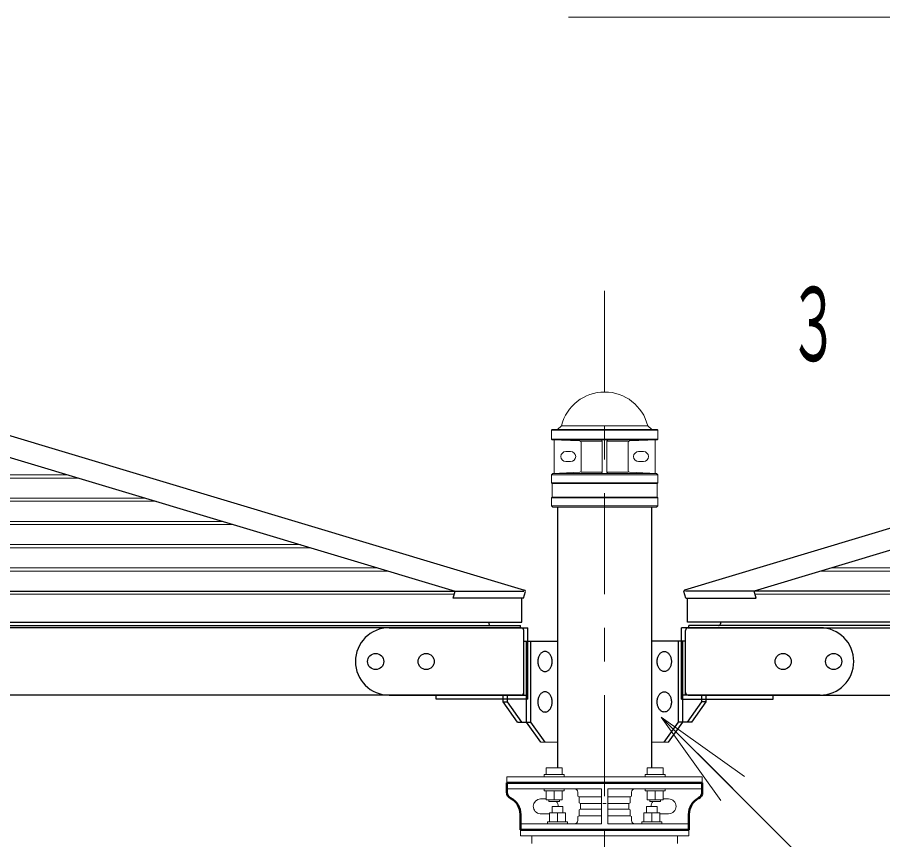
# Model space of a CAD drawing. Units: millimetres on the paper. Extents: x -365 to 10, y -38 to 257.
# Drawn here: x -277.13 to -251.43, y 110.19 to 134.6 of the extents above; entities that cross this region are included whole.
import ezdxf
from ezdxf.enums import TextEntityAlignment as Align

# ---------------------------------------------------------------- set-up
doc = ezdxf.new("R2010")
doc.units = ezdxf.units.MM
doc.linetypes.add('USER2', pattern=[6, 3, -1, 1, -1])
doc.layers.add('LY_1', color=7, linetype='Continuous', lineweight=13)
doc.styles.add('ＭＳ ゴシック', font='')
doc.styles.get('ＭＳ ゴシック').set_extended_font_data('MS Gothic')

msp = doc.modelspace()

# ---------------------------------------------------------------- linework, layer by layer
at = {"layer": 'LY_1', "linetype": 'USER2'}
msp.add_line((-259.691, 63.48), (-259.691, 126.704), dxfattribs=at)
at = {"layer": 'LY_1', "color": 131, "lineweight": 25}
for p, q in [((-291.585, 125.806), (-264.13, 117.569)), ((-289.42, 125.806), (-262.067, 117.6)), ((-229.962, 125.806), (-257.315, 117.6)), ((-227.796, 125.806), (-255.252, 117.569)), ((-264.192, 117.361), (-264.13, 117.569)), ((-262.105, 117.361), (-262.045, 117.56)), ((-257.276, 117.361), (-257.336, 117.56)), ((-255.189, 117.361), (-255.252, 117.569)), ((-262.105, 117.361), (-264.192, 117.361)), ((-257.276, 117.361), (-255.189, 117.361)), ((-292.091, 116.544), (-262.191, 116.544)), ((-262.171, 116.48), (-292.091, 116.48)), ((-263.127, 116.649), (-263.127, 116.6)), ((-262.271, 116.48), (-263.111, 116.48)), ((-263.071, 116.48), (-262.191, 116.48)), ((-262.191, 116.48), (-262.191, 116.544)), ((-257.211, 116.48), (-227.291, 116.48)), ((-227.291, 116.544), (-257.191, 116.544)), ((-257.191, 116.48), (-257.191, 116.544)), ((-256.311, 116.48), (-257.191, 116.48)), ((-257.111, 116.48), (-256.271, 116.48)), ((-256.255, 116.649), (-256.255, 116.6)), ((-262.091, 114.56), (-262.091, 116.4)), ((-257.291, 114.56), (-257.291, 116.4)), ((-262.091, 114.48), (-262.091, 116.08)), ((-257.291, 114.48), (-257.291, 116.08)), ((-262.171, 114.48), (-292.091, 114.48)), ((-262.706, 114.48), (-262.091, 114.48)), ((-256.676, 114.48), (-257.291, 114.48)), ((-257.211, 114.48), (-227.291, 114.48))]:
    msp.add_line(p, q, dxfattribs=at)
at = {"layer": 'LY_1'}
for p, q in [((-261.271, 122.342), (-261.251, 122.362)), ((-261.271, 122.342), (-261.271, 122.082)), ((-261.271, 122.342), (-258.111, 122.342)), ((-261.251, 122.362), (-258.131, 122.362)), ((-261.089, 122.362), (-260.971, 122.48)), ((-260.971, 122.48), (-258.411, 122.48)), ((-258.293, 122.362), (-258.411, 122.48)), ((-258.131, 122.362), (-258.111, 122.342)), ((-258.111, 122.342), (-258.111, 122.082)), ((-261.271, 122.082), (-258.111, 122.082)), ((-261.271, 122.082), (-261.251, 122.062)), ((-258.131, 122.062), (-258.111, 122.082)), ((-261.251, 122.062), (-260.429, 122.026)), ((-261.251, 122.062), (-258.131, 122.062)), ((-261.191, 122.058), (-261.191, 121.066)), ((-260.391, 122.024), (-259.761, 122.024)), ((-260.391, 121.986), (-260.391, 121.137)), ((-259.761, 122.022), (-259.761, 121.102)), ((-258.991, 122.024), (-259.621, 122.024)), ((-259.621, 122.022), (-259.621, 121.102)), ((-258.991, 121.986), (-258.991, 121.137)), ((-258.131, 122.062), (-258.953, 122.026)), ((-258.191, 122.058), (-258.191, 121.066)), ((-260.841, 121.712), (-260.701, 121.712)), ((-258.541, 121.712), (-258.681, 121.712)), ((-260.841, 121.412), (-260.701, 121.412)), ((-258.541, 121.412), (-258.681, 121.412)), ((-261.231, 121.062), (-261.271, 121.022)), ((-261.231, 121.062), (-260.429, 121.097)), ((-261.231, 121.062), (-258.151, 121.062)), ((-260.391, 121.098), (-259.761, 121.098)), ((-258.991, 121.098), (-259.621, 121.098)), ((-258.151, 121.062), (-258.953, 121.097)), ((-258.151, 121.062), (-258.111, 121.022)), ((-261.271, 121.022), (-258.111, 121.022)), ((-261.271, 121.022), (-261.271, 120.782)), ((-261.271, 120.782), (-258.111, 120.782)), ((-261.271, 120.782), (-261.251, 120.762)), ((-258.111, 120.782), (-258.131, 120.762)), ((-258.111, 121.022), (-258.111, 120.782)), ((-261.251, 120.762), (-258.131, 120.762)), ((-261.251, 120.762), (-261.251, 120.362)), ((-258.131, 120.762), (-258.131, 120.362)), ((-261.251, 120.362), (-261.271, 120.342)), ((-261.271, 120.342), (-258.111, 120.342)), ((-261.271, 120.342), (-261.271, 120.102)), ((-261.251, 120.362), (-258.131, 120.362)), ((-258.131, 120.362), (-258.111, 120.342)), ((-258.111, 120.342), (-258.111, 120.102)), ((-261.271, 120.102), (-258.111, 120.102)), ((-261.271, 120.102), (-261.231, 120.062)), ((-261.231, 120.062), (-258.151, 120.062)), ((-258.111, 120.102), (-258.151, 120.062)), ((-256.242, 111.354), (-258.009, 113.829)), ((-258.009, 113.829), (-255.534, 112.061)), ((-258.009, 113.829), (-255.888, 111.708)), ((-261.588, 113.08), (-261.089, 113.08)), ((-257.793, 113.08), (-258.293, 113.08)), ((-261.431, 112.324), (-261.431, 112.124)), ((-260.951, 112.324), (-261.431, 112.324)), ((-260.951, 112.324), (-260.951, 112.124)), ((-257.951, 112.324), (-258.431, 112.324)), ((-258.431, 112.324), (-258.431, 112.124)), ((-257.951, 112.324), (-257.951, 112.124)), ((-262.591, 112.06), (-262.591, 111.88)), ((-256.791, 112.06), (-262.591, 112.06)), ((-260.891, 112.124), (-261.491, 112.124)), ((-261.491, 112.124), (-261.491, 112.06)), ((-260.891, 112.124), (-260.891, 112.06)), ((-257.891, 112.124), (-258.491, 112.124)), ((-258.491, 112.124), (-258.491, 112.06)), ((-257.891, 112.124), (-257.891, 112.06)), ((-256.791, 112.06), (-256.791, 111.88)), ((-262.591, 111.7), (-259.781, 111.7)), ((-261.491, 111.636), (-261.491, 111.7)), ((-261.491, 111.636), (-260.891, 111.636)), ((-261.431, 111.376), (-261.431, 111.636)), ((-261.191, 111.376), (-261.191, 111.636)), ((-260.951, 111.376), (-260.951, 111.636)), ((-260.891, 111.636), (-260.891, 111.7)), ((-260.491, 111.6), (-260.491, 111.48)), ((-259.781, 111.7), (-259.781, 110.66)), ((-259.601, 111.7), (-259.601, 110.66)), ((-256.791, 111.7), (-259.601, 111.7)), ((-258.891, 111.6), (-258.891, 111.48)), ((-258.491, 111.636), (-258.491, 111.7)), ((-257.891, 111.636), (-258.491, 111.636)), ((-258.431, 111.376), (-258.431, 111.636)), ((-258.191, 111.376), (-258.191, 111.636)), ((-257.951, 111.376), (-257.951, 111.636)), ((-257.891, 111.636), (-257.891, 111.7)), ((-261.591, 111.4), (-261.431, 111.4)), ((-261.431, 111.376), (-260.951, 111.376)), ((-261.351, 111.324), (-261.351, 111.376)), ((-261.351, 111.324), (-261.031, 111.324)), ((-261.031, 111.324), (-261.031, 111.376)), ((-260.451, 111.46), (-260.491, 111.48)), ((-259.781, 111.46), (-260.451, 111.46)), ((-260.451, 111.46), (-260.451, 111.28)), ((-260.411, 111.26), (-260.451, 111.28)), ((-259.601, 111.46), (-258.931, 111.46)), ((-258.971, 111.26), (-258.931, 111.28)), ((-258.931, 111.46), (-258.891, 111.48)), ((-258.931, 111.46), (-258.931, 111.28)), ((-257.951, 111.376), (-258.431, 111.376)), ((-258.351, 111.324), (-258.351, 111.376)), ((-258.031, 111.324), (-258.351, 111.324)), ((-258.031, 111.324), (-258.031, 111.376)), ((-257.791, 111.4), (-257.951, 111.4)), ((-260.931, 111.18), (-261.251, 111.18)), ((-261.251, 111.18), (-261.251, 110.984)), ((-260.931, 111.18), (-260.931, 110.984)), ((-260.451, 111.08), (-260.411, 111.1)), ((-260.451, 111.08), (-260.451, 110.9)), ((-259.781, 111.26), (-260.411, 111.26)), ((-260.411, 111.26), (-260.411, 111.1)), ((-259.781, 111.1), (-260.411, 111.1)), ((-259.641, 111.26), (-259.741, 111.26)), ((-259.601, 111.26), (-258.971, 111.26)), ((-259.601, 111.1), (-258.971, 111.1)), ((-258.971, 111.26), (-258.971, 111.1)), ((-258.931, 111.08), (-258.971, 111.1)), ((-258.931, 111.08), (-258.931, 110.9)), ((-258.451, 111.18), (-258.451, 110.984)), ((-258.131, 111.18), (-258.451, 111.18)), ((-258.131, 111.18), (-258.131, 110.984)), ((-261.591, 110.96), (-261.331, 110.96)), ((-261.331, 110.984), (-260.851, 110.984)), ((-261.331, 110.984), (-261.331, 110.724)), ((-261.091, 110.984), (-261.091, 110.724)), ((-260.851, 110.984), (-260.851, 110.724)), ((-260.491, 110.88), (-260.451, 110.9)), ((-260.491, 110.88), (-260.491, 110.76)), ((-259.781, 110.9), (-260.451, 110.9)), ((-259.601, 110.9), (-258.931, 110.9)), ((-258.891, 110.88), (-258.931, 110.9)), ((-258.891, 110.88), (-258.891, 110.76)), ((-258.051, 110.984), (-258.531, 110.984)), ((-258.531, 110.984), (-258.531, 110.724)), ((-258.291, 110.984), (-258.291, 110.724)), ((-258.051, 110.984), (-258.051, 110.724)), ((-257.791, 110.96), (-258.051, 110.96)), ((-262.191, 110.66), (-259.781, 110.66)), ((-261.391, 110.724), (-260.791, 110.724)), ((-261.391, 110.724), (-261.391, 110.66)), ((-260.791, 110.724), (-260.791, 110.66)), ((-257.191, 110.66), (-259.601, 110.66)), ((-258.591, 110.724), (-258.591, 110.66)), ((-258.591, 110.724), (-257.991, 110.724)), ((-257.991, 110.724), (-257.991, 110.66)), ((-262.191, 110.48), (-262.191, 110.3)), ((-262.191, 110.48), (-257.191, 110.48)), ((-262.191, 110.3), (-257.191, 110.3)), ((-261.854, 110.3), (-261.854, 110.08)), ((-257.528, 110.3), (-257.528, 110.08)), ((-257.191, 110.48), (-257.191, 110.3))]:
    msp.add_line(p, q, dxfattribs=at)
at = {"layer": 'LY_1', "color": 12}
for p, q in [((-275.624, 121.018), (-292.091, 121.018)), ((-275.309, 120.923), (-292.091, 120.923)), ((-273.325, 120.328), (-292.091, 120.328)), ((-273.011, 120.234), (-292.091, 120.234)), ((-271.026, 119.638), (-292.091, 119.638)), ((-270.712, 119.544), (-292.091, 119.544)), ((-268.727, 118.949), (-292.091, 118.949)), ((-268.413, 118.854), (-292.091, 118.854)), ((-266.429, 118.259), (-292.091, 118.259)), ((-252.953, 118.259), (-227.291, 118.259)), ((-266.114, 118.165), (-292.091, 118.165)), ((-253.267, 118.165), (-227.291, 118.165))]:
    msp.add_line(p, q, dxfattribs=at)
at = {"layer": 'LY_1', "lineweight": 25}
for p, q in [((-261.089, 120.062), (-261.089, 112.324)), ((-258.293, 112.324), (-258.293, 120.062)), ((-262.151, 116.649), (-262.151, 117.361)), ((-257.231, 116.649), (-257.231, 117.361)), ((-292.091, 116.649), (-262.151, 116.649)), ((-227.291, 116.649), (-257.231, 116.649)), ((-262.013, 113.68), (-262.013, 116.08)), ((-261.886, 113.68), (-261.886, 116.08)), ((-257.496, 113.68), (-257.496, 116.08)), ((-257.369, 113.68), (-257.369, 116.08)), ((-262.706, 114.28), (-262.706, 114.48)), ((-262.579, 114.28), (-262.579, 114.48)), ((-256.803, 114.28), (-256.803, 114.48)), ((-256.676, 114.28), (-256.676, 114.48)), ((-262.706, 114.28), (-262.579, 114.28)), ((-262.281, 113.68), (-262.706, 114.28)), ((-262.154, 113.68), (-262.579, 114.28)), ((-257.228, 113.68), (-256.803, 114.28)), ((-257.1, 113.68), (-256.676, 114.28)), ((-256.676, 114.28), (-256.803, 114.28)), ((-262.281, 113.68), (-261.886, 113.68)), ((-261.588, 113.08), (-262.013, 113.68)), ((-261.461, 113.08), (-261.886, 113.68)), ((-257.92, 113.08), (-257.496, 113.68)), ((-257.793, 113.08), (-257.369, 113.68)), ((-257.1, 113.68), (-257.496, 113.68))]:
    msp.add_line(p, q, dxfattribs=at)
at = {"layer": 'LY_1', "color": 4, "lineweight": 25}
for p, q in [((-292.091, 117.569), (-262.091, 117.569)), ((-227.291, 117.569), (-257.291, 117.569))]:
    msp.add_line(p, q, dxfattribs=at)
at = {"layer": 'LY_1', "color": 4}
for p, q in [((-264.158, 117.475), (-292.091, 117.475)), ((-255.223, 117.475), (-227.291, 117.475))]:
    msp.add_line(p, q, dxfattribs=at)
at = {"layer": 'LY_1', "color": 40, "lineweight": 25}
for p, q in [((-266.091, 116.48), (-261.971, 116.48)), ((-261.971, 114.36), (-261.971, 116.48)), ((-253.291, 116.48), (-257.411, 116.48)), ((-257.411, 114.36), (-257.411, 116.48)), ((-266.091, 114.48), (-261.971, 114.48)), ((-264.691, 114.36), (-264.691, 114.48)), ((-261.971, 114.36), (-264.691, 114.36)), ((-253.291, 114.48), (-257.411, 114.48)), ((-257.411, 114.36), (-254.691, 114.36)), ((-254.691, 114.36), (-254.691, 114.48))]:
    msp.add_line(p, q, dxfattribs=at)
at = {"layer": 'LY_1', "color": 2, "lineweight": 25}
for p, q in [((-262.091, 116.08), (-261.089, 116.08)), ((-257.291, 116.08), (-258.293, 116.08))]:
    msp.add_line(p, q, dxfattribs=at)
at = {"layer": 'LY_1', "color": 140, "lineweight": 50}
for p, q in [((-262.591, 111.88), (-262.591, 111.596)), ((-262.591, 111.88), (-256.791, 111.88)), ((-256.791, 111.88), (-256.791, 111.596)), ((-262.191, 110.94), (-262.191, 110.48)), ((-257.191, 110.94), (-257.191, 110.48)), ((-262.191, 110.48), (-257.191, 110.48))]:
    msp.add_line(p, q, dxfattribs=at)
at = {"layer": 'LY_1'}
for points in [[(-228.331, 126.75), (-236.183, 134.602), (-260.762, 134.602)], [(-258.009, 113.829), (-249.415, 105.234), (-224.46, 105.234)]]:
    msp.add_lwpolyline(points, dxfattribs=at)
at = {"layer": 'LY_1', "lineweight": 25}
for points in [[(-261.461, 115.78), (-261.48, 115.778), (-261.498, 115.775), (-261.516, 115.769), (-261.534, 115.761), (-261.551, 115.751), (-261.567, 115.739), (-261.583, 115.725), (-261.598, 115.709), (-261.611, 115.692), (-261.624, 115.672), (-261.635, 115.652), (-261.645, 115.63), (-261.654, 115.606), (-261.661, 115.582), (-261.666, 115.557), (-261.67, 115.532), (-261.673, 115.506), (-261.673, 115.48), (-261.673, 115.453), (-261.67, 115.427), (-261.666, 115.402), (-261.661, 115.377), (-261.654, 115.353), (-261.645, 115.33), (-261.635, 115.308), (-261.624, 115.287), (-261.611, 115.267), (-261.598, 115.25), (-261.583, 115.234), (-261.567, 115.22), (-261.551, 115.208), (-261.534, 115.198), (-261.516, 115.19), (-261.498, 115.184), (-261.48, 115.181), (-261.461, 115.18), (-261.443, 115.181), (-261.424, 115.184), (-261.406, 115.19), (-261.389, 115.198), (-261.372, 115.208), (-261.355, 115.22), (-261.34, 115.234), (-261.325, 115.25), (-261.311, 115.267), (-261.299, 115.287), (-261.288, 115.308), (-261.278, 115.33), (-261.269, 115.353), (-261.262, 115.377), (-261.256, 115.402), (-261.252, 115.427), (-261.25, 115.453), (-261.249, 115.48), (-261.25, 115.506), (-261.252, 115.532), (-261.256, 115.557), (-261.262, 115.582), (-261.269, 115.606), (-261.278, 115.63), (-261.288, 115.652), (-261.299, 115.672), (-261.311, 115.692), (-261.325, 115.709), (-261.34, 115.725), (-261.355, 115.739), (-261.372, 115.751), (-261.389, 115.761), (-261.406, 115.769), (-261.424, 115.775), (-261.443, 115.778)], [(-257.92, 115.78), (-257.902, 115.778), (-257.883, 115.775), (-257.865, 115.769), (-257.848, 115.761), (-257.831, 115.751), (-257.814, 115.739), (-257.799, 115.725), (-257.784, 115.709), (-257.77, 115.692), (-257.758, 115.672), (-257.746, 115.652), (-257.737, 115.63), (-257.728, 115.606), (-257.721, 115.582), (-257.715, 115.557), (-257.711, 115.532), (-257.709, 115.506), (-257.708, 115.48), (-257.709, 115.453), (-257.711, 115.427), (-257.715, 115.402), (-257.721, 115.377), (-257.728, 115.353), (-257.737, 115.33), (-257.746, 115.308), (-257.758, 115.287), (-257.77, 115.267), (-257.784, 115.25), (-257.799, 115.234), (-257.814, 115.22), (-257.831, 115.208), (-257.848, 115.198), (-257.865, 115.19), (-257.883, 115.184), (-257.902, 115.181), (-257.92, 115.18), (-257.939, 115.181), (-257.957, 115.184), (-257.975, 115.19), (-257.993, 115.198), (-258.01, 115.208), (-258.026, 115.22), (-258.042, 115.234), (-258.057, 115.25), (-258.07, 115.267), (-258.083, 115.287), (-258.094, 115.308), (-258.104, 115.33), (-258.112, 115.353), (-258.12, 115.377), (-258.125, 115.402), (-258.129, 115.427), (-258.132, 115.453), (-258.132, 115.48), (-258.132, 115.506), (-258.129, 115.532), (-258.125, 115.557), (-258.12, 115.582), (-258.112, 115.606), (-258.104, 115.63), (-258.094, 115.652), (-258.083, 115.672), (-258.07, 115.692), (-258.057, 115.709), (-258.042, 115.725), (-258.026, 115.739), (-258.01, 115.751), (-257.993, 115.761), (-257.975, 115.769), (-257.957, 115.775), (-257.939, 115.778)], [(-261.461, 114.58), (-261.48, 114.578), (-261.498, 114.575), (-261.516, 114.569), (-261.534, 114.561), (-261.551, 114.551), (-261.567, 114.539), (-261.583, 114.525), (-261.598, 114.509), (-261.611, 114.492), (-261.624, 114.472), (-261.635, 114.452), (-261.645, 114.43), (-261.654, 114.406), (-261.661, 114.382), (-261.666, 114.357), (-261.67, 114.332), (-261.673, 114.306), (-261.673, 114.28), (-261.673, 114.253), (-261.67, 114.227), (-261.666, 114.202), (-261.661, 114.177), (-261.654, 114.153), (-261.645, 114.13), (-261.635, 114.108), (-261.624, 114.087), (-261.611, 114.067), (-261.598, 114.05), (-261.583, 114.034), (-261.567, 114.02), (-261.551, 114.008), (-261.534, 113.998), (-261.516, 113.99), (-261.498, 113.984), (-261.48, 113.981), (-261.461, 113.98), (-261.443, 113.981), (-261.424, 113.984), (-261.406, 113.99), (-261.389, 113.998), (-261.372, 114.008), (-261.355, 114.02), (-261.34, 114.034), (-261.325, 114.05), (-261.311, 114.067), (-261.299, 114.087), (-261.288, 114.108), (-261.278, 114.13), (-261.269, 114.153), (-261.262, 114.177), (-261.256, 114.202), (-261.252, 114.227), (-261.25, 114.253), (-261.249, 114.28), (-261.25, 114.306), (-261.252, 114.332), (-261.256, 114.357), (-261.262, 114.382), (-261.269, 114.406), (-261.278, 114.43), (-261.288, 114.452), (-261.299, 114.472), (-261.311, 114.492), (-261.325, 114.509), (-261.34, 114.525), (-261.355, 114.539), (-261.372, 114.551), (-261.389, 114.561), (-261.406, 114.569), (-261.424, 114.575), (-261.443, 114.578)], [(-257.92, 114.58), (-257.902, 114.578), (-257.883, 114.575), (-257.865, 114.569), (-257.848, 114.561), (-257.831, 114.551), (-257.814, 114.539), (-257.799, 114.525), (-257.784, 114.509), (-257.77, 114.492), (-257.758, 114.472), (-257.746, 114.452), (-257.737, 114.43), (-257.728, 114.406), (-257.721, 114.382), (-257.715, 114.357), (-257.711, 114.332), (-257.709, 114.306), (-257.708, 114.28), (-257.709, 114.253), (-257.711, 114.227), (-257.715, 114.202), (-257.721, 114.177), (-257.728, 114.153), (-257.737, 114.13), (-257.746, 114.108), (-257.758, 114.087), (-257.77, 114.067), (-257.784, 114.05), (-257.799, 114.034), (-257.814, 114.02), (-257.831, 114.008), (-257.848, 113.998), (-257.865, 113.99), (-257.883, 113.984), (-257.902, 113.981), (-257.92, 113.98), (-257.939, 113.981), (-257.957, 113.984), (-257.975, 113.99), (-257.993, 113.998), (-258.01, 114.008), (-258.026, 114.02), (-258.042, 114.034), (-258.057, 114.05), (-258.07, 114.067), (-258.083, 114.087), (-258.094, 114.108), (-258.104, 114.13), (-258.112, 114.153), (-258.12, 114.177), (-258.125, 114.202), (-258.129, 114.227), (-258.132, 114.253), (-258.132, 114.28), (-258.132, 114.306), (-258.129, 114.332), (-258.125, 114.357), (-258.12, 114.382), (-258.112, 114.406), (-258.104, 114.43), (-258.094, 114.452), (-258.083, 114.472), (-258.07, 114.492), (-258.057, 114.509), (-258.042, 114.525), (-258.026, 114.539), (-258.01, 114.551), (-257.993, 114.561), (-257.975, 114.569), (-257.957, 114.575), (-257.939, 114.578)]]:
    msp.add_lwpolyline(points, close=True, dxfattribs=at)
at = {"layer": 'LY_1', "color": 40, "lineweight": 25}
for centre in [(-266.491, 115.48), (-264.991, 115.48), (-254.391, 115.48), (-252.891, 115.48)]:
    msp.add_circle(centre, 0.24, dxfattribs=at)
at = {"layer": 'LY_1'}
for centre, radius, start, end in [((-259.691, 122.16), 1.319, 14.0025, 165.9975), ((-260.431, 121.986), 0.04, 0, 87.5), ((-259.801, 122.022), 0.04, 0, 90), ((-259.581, 122.022), 0.04, 90, 180), ((-258.951, 121.986), 0.04, 92.5, 180), ((-260.841, 121.562), 0.15, 90, 270), ((-260.701, 121.562), 0.15, 270, 90), ((-258.681, 121.562), 0.15, 90, 270), ((-258.541, 121.562), 0.15, 270, 90), ((-260.431, 121.137), 0.04, 272.5, 0), ((-259.801, 121.102), 0.04, 270, 0), ((-259.581, 121.102), 0.04, 180, 270), ((-258.951, 121.137), 0.04, 180, 267.5), ((-260.591, 111.6), 0.1, 0, 90), ((-258.791, 111.6), 0.1, 90, 180), ((-261.591, 111.18), 0.22, 90, 267.3386), ((-261.291, 111.18), 0.22, 0.0002, 40.887), ((-258.091, 111.18), 0.22, 139.113, 179.9998), ((-257.791, 111.18), 0.22, 270, 90), ((-260.591, 110.76), 0.1, 270, 0), ((-258.791, 110.76), 0.1, 180, 270)]:
    msp.add_arc(centre, radius, start, end, dxfattribs=at)
at = {"layer": 'LY_1', "color": 131, "lineweight": 25}
for centre, radius, start, end in [((-262.076, 117.57), 0.032, 343.3008, 73.3008), ((-257.306, 117.57), 0.032, 106.6992, 196.6992), ((-263.071, 116.6), 0.056, 180, 270), ((-262.171, 116.4), 0.08, 0, 90), ((-257.211, 116.4), 0.08, 90, 180), ((-256.311, 116.6), 0.056, 270, 0), ((-262.171, 114.56), 0.08, 270, 0), ((-257.211, 114.56), 0.08, 180, 270)]:
    msp.add_arc(centre, radius, start, end, dxfattribs=at)
at = {"layer": 'LY_1', "color": 40, "lineweight": 25}
for centre, start, end in [((-266.091, 115.48), 90, 270), ((-253.291, 115.48), 270, 90)]:
    msp.add_arc(centre, 1, start, end, dxfattribs=at)
at = {"layer": 'LY_1', "color": 140, "lineweight": 50}
for centre, radius, start, end in [((-262.391, 111.596), 0.2, 180, 242.7423), ((-256.991, 111.596), 0.2, 297.2577, 0), ((-262.729, 110.94), 0.538, 0, 62.7423), ((-256.653, 110.94), 0.538, 117.2577, 180)]:
    msp.add_arc(centre, radius, start, end, dxfattribs=at)

# ---------------------------------------------------------------- texts
at = {"layer": 'LY_1', "style": 'ＭＳ ゴシック', "width": 0.5}
msp.add_text('３', height=2.199, dxfattribs=at).set_placement((-253.485, 125.497), align=Align.MIDDLE_CENTER)

doc.saveas('drawing.dxf')
